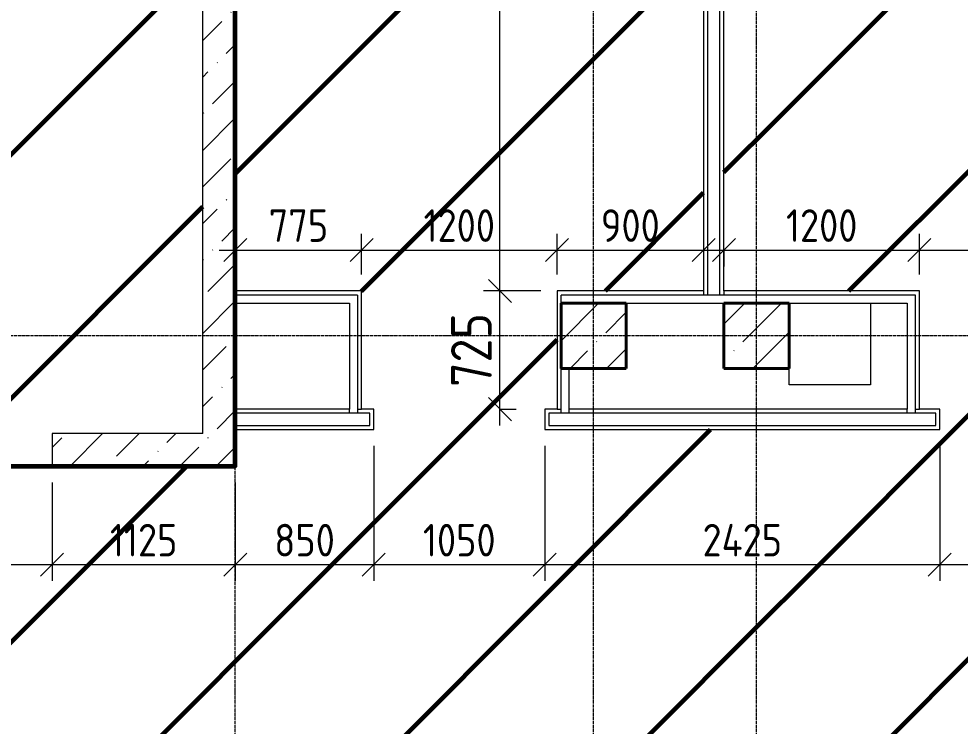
# Model space of a CAD drawing. Header units: millimetres. Extents: x -56773 to 323062, y -262288 to 76460.
# Drawn here: x 11280 to 17059, y -96938 to -92600 of the extents above; entities that cross this region are included whole.
import ezdxf

# ---------------------------------------------------------------- set-up
doc = ezdxf.new("R2010")
doc.units = ezdxf.units.MM
doc.linetypes.add('ADSK_Линия сетки', pattern=[25, 20, -2.5, 0, -2.5])
for name, color, linetype, lineweight in [('1.1)Стяжка керамзит  2 этаж', 5, 'Continuous', 60), ('3.1 Штукатурка внешн стен', 5, 'Continuous', 60), ('Несущие колонны', 7, 'Continuous', 18), ('Оси', 7, 'Continuous', 9), ('Перекрытие', 7, 'Continuous', 18), ('Размеры', 7, 'Continuous', 9), ('Стены внутренние', 7, 'Continuous', 18), ('Стены наружные', 7, 'Continuous', 18), ('Стены штриховка', 7, 'Continuous', 9)]:
    doc.layers.add(name, color=color, linetype=linetype, lineweight=lineweight)
doc.styles.add('GOST Common_2', font='', dxfattribs={"width": 0.9, "height": 250})
doc.styles.add('GOST Common_3', font='', dxfattribs={"width": 0.9, "height": 200})
doc.styles.get('GOST Common_2').set_extended_font_data('GOST Common')
doc.styles.get('GOST Common_3').set_extended_font_data('GOST Common')
doc.dimstyles.new('ADSK_Основной_2_0_2', dxfattribs={"dimscale": 304.8, "dimtxt": 201.142999, "dimasz": 0.463911, "dimexe": 0.328084, "dimexo": 0.328084, "dimgap": 0.164042, "dimtad": 1, "dimdec": 3, "dimrnd": 0.001, "dimdsep": 46, "dimtxsty": 'GOST Common_3', "dimblk1": 'OBLIQUE', "dimblk2": 'OBLIQUE', "dimsah": 1, "dimcen": 0.09, "dimdle": 0.328084, "dimazin": 2, "dimtfac": 1, "dimtdec": 4, "dimtix": 1, "dimtmove": 0, "dimatfit": 3, "dimfxl": 1, "dimtvp": 1, "dimtolj": 1, "dimtzin": 0, "dimlwd": 20, "dimlwe": 20, "dimarcsym": 2})
doc.dimstyles.new('ADSK_Основной_2_0_3', dxfattribs={"dimscale": 304.8, "dimtxt": 201.142999, "dimasz": 0.463911, "dimexe": 0.328084, "dimexo": 0.328084, "dimgap": 0.164042, "dimtad": 1, "dimdec": 3, "dimrnd": 0.001, "dimdsep": 46, "dimtxsty": 'GOST Common_2', "dimblk1": 'OBLIQUE', "dimblk2": 'OBLIQUE', "dimsah": 1, "dimcen": 0.09, "dimdle": 0.328084, "dimazin": 2, "dimtfac": 1, "dimtdec": 4, "dimtix": 1, "dimtmove": 0, "dimatfit": 3, "dimfxl": 1, "dimtvp": 1, "dimtolj": 1, "dimtzin": 0, "dimlwd": 20, "dimlwe": 20, "dimarcsym": 2})
pattern_1 = [(45, (9.36, -97949.04), (-224.5064, 224.5064), []), (45, (233.87, -97949.04), (-224.5064, 224.5064), [396.875, -79.375, 3.353, -76.022])]
pattern_2 = [(45, (9.36, -97949.04), (84.1895, 308.696), [396.875, -79.375, 3.353, -76.022])]

# ---------------------------------------------------------------- blocks, each defined once
blk = doc.blocks.new('ADSK_КолоннаЖБ_Прямоугольная - 400x400 мм-1807143-Кладочный план 2-го этаж')
at = {"layer": 'Несущие колонны', "lineweight": 40}
for p, q in [((-200, 200), (200, 200)), ((-200, -200), (-200, 200)), ((200, 200), (200, -200)), ((200, -200), (-200, -200))]:
    blk.add_line(p, q, dxfattribs=at)
blk = doc.blocks.new('_Oblique')
at = {"color": 0, "linetype": 'ByBlock', "lineweight": -2}
blk.add_line((-0.5, -0.5), (0.5, 0.5), dxfattribs=at)
blk = doc.blocks.new('*D4785')
at = {"layer": 'Defpoints', "color": 0, "transparency": 16777216}
for p in [(9934.4, -95344.1), (11484.4, -95344.1), (11484.4, -95947.8)]:
    blk.add_point(p, dxfattribs=at)
at = {"layer": 'Размеры', "color": 0, "lineweight": 20, "transparency": 16777216}
for p, q in [((9934.4, -95444.1), (9934.4, -96047.8)), ((11484.4, -95444.1), (11484.4, -96047.8)), ((9834.4, -95947.8), (11584.4, -95947.8))]:
    blk.add_line(p, q, dxfattribs=at)
at = {"layer": 'Размеры', "color": 0, "lineweight": 20, "transparency": 16777216, "xscale": 141.4, "yscale": 141.4, "zscale": 141.4, "rotation": 180}
blk.add_blockref('_Oblique', (9934.4, -95947.8), dxfattribs=at)
at = {"layer": 'Размеры', "color": 0, "lineweight": 20, "transparency": 16777216, "xscale": 141.4, "yscale": 141.4, "zscale": 141.4}
blk.add_blockref('_Oblique', (11484.4, -95947.8), dxfattribs=at)
at = {"layer": 'Размеры', "color": 0, "lineweight": 9, "transparency": 16777216, "insert": (10709.4, -95797.8), "char_height": 200, "width": 560.473, "attachment_point": 5, "style": 'GOST Common_3'}
blk.add_mtext('\\A1;1550', dxfattribs=at)
blk = doc.blocks.new('*D4786')
at = {"layer": 'Defpoints', "color": 0, "transparency": 16777216}
for p in [(11484.4, -95344.1), (12609.4, -95344.1), (12609.4, -95947.8)]:
    blk.add_point(p, dxfattribs=at)
at = {"layer": 'Размеры', "color": 0, "lineweight": 20, "transparency": 16777216}
for p, q in [((11484.4, -95444.1), (11484.4, -96047.8)), ((12609.4, -95444.1), (12609.4, -96047.8)), ((11384.4, -95947.8), (12709.4, -95947.8))]:
    blk.add_line(p, q, dxfattribs=at)
at = {"layer": 'Размеры', "color": 0, "lineweight": 20, "transparency": 16777216, "xscale": 141.4, "yscale": 141.4, "zscale": 141.4, "rotation": 180}
blk.add_blockref('_Oblique', (11484.4, -95947.8), dxfattribs=at)
at = {"layer": 'Размеры', "color": 0, "lineweight": 20, "transparency": 16777216, "xscale": 141.4, "yscale": 141.4, "zscale": 141.4}
blk.add_blockref('_Oblique', (12609.4, -95947.8), dxfattribs=at)
at = {"layer": 'Размеры', "color": 0, "lineweight": 9, "transparency": 16777216, "insert": (12046.9, -95797.8), "char_height": 200, "width": 515.472, "attachment_point": 5, "style": 'GOST Common_3'}
blk.add_mtext('\\A1;1125', dxfattribs=at)
blk = doc.blocks.new('*D4787')
at = {"layer": 'Defpoints', "color": 0, "transparency": 16777216}
for p in [(13459.4, -95119.1), (12609.4, -95344.1), (13459.4, -95947.8)]:
    blk.add_point(p, dxfattribs=at)
at = {"layer": 'Размеры', "color": 0, "lineweight": 20, "transparency": 16777216}
for p, q in [((13459.4, -95219.1), (13459.4, -96047.8)), ((12609.4, -95444.1), (12609.4, -96047.8)), ((12509.4, -95947.8), (13559.4, -95947.8))]:
    blk.add_line(p, q, dxfattribs=at)
at = {"layer": 'Размеры', "color": 0, "lineweight": 20, "transparency": 16777216, "xscale": 141.4, "yscale": 141.4, "zscale": 141.4, "rotation": 180}
blk.add_blockref('_Oblique', (12609.4, -95947.8), dxfattribs=at)
at = {"layer": 'Размеры', "color": 0, "lineweight": 20, "transparency": 16777216, "xscale": 141.4, "yscale": 141.4, "zscale": 141.4}
blk.add_blockref('_Oblique', (13459.4, -95947.8), dxfattribs=at)
at = {"layer": 'Размеры', "color": 0, "lineweight": 9, "transparency": 16777216, "insert": (13034.4, -95797.8), "char_height": 200, "width": 454.106, "attachment_point": 5, "style": 'GOST Common_3'}
blk.add_mtext('\\A1;850', dxfattribs=at)
blk = doc.blocks.new('*D4788')
at = {"layer": 'Defpoints', "color": 0, "transparency": 16777216}
for p in [(13459.4, -95119.1), (14509.4, -95119.1), (14509.4, -95947.8)]:
    blk.add_point(p, dxfattribs=at)
at = {"layer": 'Размеры', "color": 0, "lineweight": 20, "transparency": 16777216}
for p, q in [((13459.4, -95219.1), (13459.4, -96047.8)), ((14509.4, -95219.1), (14509.4, -96047.8)), ((13359.4, -95947.8), (14609.4, -95947.8))]:
    blk.add_line(p, q, dxfattribs=at)
at = {"layer": 'Размеры', "color": 0, "lineweight": 20, "transparency": 16777216, "xscale": 141.4, "yscale": 141.4, "zscale": 141.4, "rotation": 180}
blk.add_blockref('_Oblique', (13459.4, -95947.8), dxfattribs=at)
at = {"layer": 'Размеры', "color": 0, "lineweight": 20, "transparency": 16777216, "xscale": 141.4, "yscale": 141.4, "zscale": 141.4}
blk.add_blockref('_Oblique', (14509.4, -95947.8), dxfattribs=at)
at = {"layer": 'Размеры', "color": 0, "lineweight": 9, "transparency": 16777216, "insert": (13984.4, -95797.8), "char_height": 200, "width": 560.473, "attachment_point": 5, "style": 'GOST Common_3'}
blk.add_mtext('\\A1;1050', dxfattribs=at)
blk = doc.blocks.new('*D4789')
at = {"layer": 'Defpoints', "color": 0, "transparency": 16777216}
for p in [(14509.4, -95119.1), (16934.4, -95119.1), (16934.4, -95947.8)]:
    blk.add_point(p, dxfattribs=at)
at = {"layer": 'Размеры', "color": 0, "lineweight": 20, "transparency": 16777216}
for p, q in [((14509.4, -95219.1), (14509.4, -96047.8)), ((16934.4, -95219.1), (16934.4, -96047.8)), ((14409.4, -95947.8), (17034.4, -95947.8))]:
    blk.add_line(p, q, dxfattribs=at)
at = {"layer": 'Размеры', "color": 0, "lineweight": 20, "transparency": 16777216, "xscale": 141.4, "yscale": 141.4, "zscale": 141.4, "rotation": 180}
blk.add_blockref('_Oblique', (14509.4, -95947.8), dxfattribs=at)
at = {"layer": 'Размеры', "color": 0, "lineweight": 20, "transparency": 16777216, "xscale": 141.4, "yscale": 141.4, "zscale": 141.4}
blk.add_blockref('_Oblique', (16934.4, -95947.8), dxfattribs=at)
at = {"layer": 'Размеры', "color": 0, "lineweight": 9, "transparency": 16777216, "insert": (15721.9, -95797.8), "char_height": 200, "width": 625.93, "attachment_point": 5, "style": 'GOST Common_3'}
blk.add_mtext('\\A1;2425', dxfattribs=at)
blk = doc.blocks.new('*D4790')
at = {"layer": 'Defpoints', "color": 0, "transparency": 16777216}
for p in [(16934.4, -95119.1), (18134.4, -95119.1), (18134.4, -95947.8)]:
    blk.add_point(p, dxfattribs=at)
at = {"layer": 'Размеры', "color": 0, "lineweight": 20, "transparency": 16777216}
for p, q in [((16934.4, -95219.1), (16934.4, -96047.8)), ((18134.4, -95219.1), (18134.4, -96047.8)), ((16834.4, -95947.8), (18234.4, -95947.8))]:
    blk.add_line(p, q, dxfattribs=at)
at = {"layer": 'Размеры', "color": 0, "lineweight": 20, "transparency": 16777216, "xscale": 141.4, "yscale": 141.4, "zscale": 141.4, "rotation": 180}
blk.add_blockref('_Oblique', (16934.4, -95947.8), dxfattribs=at)
at = {"layer": 'Размеры', "color": 0, "lineweight": 20, "transparency": 16777216, "xscale": 141.4, "yscale": 141.4, "zscale": 141.4}
blk.add_blockref('_Oblique', (18134.4, -95947.8), dxfattribs=at)
at = {"layer": 'Размеры', "color": 0, "lineweight": 9, "transparency": 16777216, "insert": (17534.4, -95797.8), "char_height": 200, "width": 560.473, "attachment_point": 5, "style": 'GOST Common_3'}
blk.add_mtext('\\A1;1200', dxfattribs=at)
blk = doc.blocks.new('*D4944')
at = {"layer": 'Defpoints', "color": 0, "transparency": 16777216}
for p in [(12609.4, -93918.1), (13384.4, -94018.1), (13384.4, -94269.1)]:
    blk.add_point(p, dxfattribs=at)
at = {"layer": 'Размеры', "color": 0, "lineweight": 20, "transparency": 16777216}
for p, q in [((13384.4, -94169.1), (13384.4, -93918.1)), ((12509.4, -94018.1), (13484.4, -94018.1)), ((12609.4, -94018.1), (12609.4, -94118.1))]:
    blk.add_line(p, q, dxfattribs=at)
at = {"layer": 'Размеры', "color": 0, "lineweight": 20, "transparency": 16777216, "xscale": 141.4, "yscale": 141.4, "zscale": 141.4, "rotation": 180}
blk.add_blockref('_Oblique', (12609.4, -94018.1), dxfattribs=at)
at = {"layer": 'Размеры', "color": 0, "lineweight": 20, "transparency": 16777216, "xscale": 141.4, "yscale": 141.4, "zscale": 141.4}
blk.add_blockref('_Oblique', (13384.4, -94018.1), dxfattribs=at)
at = {"layer": 'Размеры', "color": 0, "lineweight": 9, "transparency": 16777216, "insert": (12996.9, -93868.1), "char_height": 200, "width": 454.106, "attachment_point": 5, "style": 'GOST Common_3'}
blk.add_mtext('\\A1;775', dxfattribs=at)
blk = doc.blocks.new('*D4945')
at = {"layer": 'Defpoints', "color": 0, "transparency": 16777216}
for p in [(14584.4, -94018.1), (13384.4, -94269.1), (14584.4, -94269.1)]:
    blk.add_point(p, dxfattribs=at)
at = {"layer": 'Размеры', "color": 0, "lineweight": 20, "transparency": 16777216}
for p, q in [((13384.4, -94169.1), (13384.4, -93918.1)), ((14584.4, -94169.1), (14584.4, -93918.1)), ((13284.4, -94018.1), (14684.4, -94018.1))]:
    blk.add_line(p, q, dxfattribs=at)
at = {"layer": 'Размеры', "color": 0, "lineweight": 20, "transparency": 16777216, "xscale": 141.4, "yscale": 141.4, "zscale": 141.4, "rotation": 180}
blk.add_blockref('_Oblique', (13384.4, -94018.1), dxfattribs=at)
at = {"layer": 'Размеры', "color": 0, "lineweight": 20, "transparency": 16777216, "xscale": 141.4, "yscale": 141.4, "zscale": 141.4}
blk.add_blockref('_Oblique', (14584.4, -94018.1), dxfattribs=at)
at = {"layer": 'Размеры', "color": 0, "lineweight": 9, "transparency": 16777216, "insert": (13984.4, -93868.1), "char_height": 200, "width": 560.473, "attachment_point": 5, "style": 'GOST Common_3'}
blk.add_mtext('\\A1;1200', dxfattribs=at)
blk = doc.blocks.new('*D4946')
at = {"layer": 'Defpoints', "color": 0, "transparency": 16777216}
for p in [(15484.4, -93918.1), (15484.4, -94018.1), (14584.4, -94269.1)]:
    blk.add_point(p, dxfattribs=at)
at = {"layer": 'Размеры', "color": 0, "lineweight": 20, "transparency": 16777216}
for p, q in [((14584.4, -94169.1), (14584.4, -93918.1)), ((14484.4, -94018.1), (15584.4, -94018.1)), ((15484.4, -94018.1), (15484.4, -94118.1))]:
    blk.add_line(p, q, dxfattribs=at)
at = {"layer": 'Размеры', "color": 0, "lineweight": 20, "transparency": 16777216, "xscale": 141.4, "yscale": 141.4, "zscale": 141.4, "rotation": 180}
blk.add_blockref('_Oblique', (14584.4, -94018.1), dxfattribs=at)
at = {"layer": 'Размеры', "color": 0, "lineweight": 20, "transparency": 16777216, "xscale": 141.4, "yscale": 141.4, "zscale": 141.4}
blk.add_blockref('_Oblique', (15484.4, -94018.1), dxfattribs=at)
at = {"layer": 'Размеры', "color": 0, "lineweight": 9, "transparency": 16777216, "insert": (15034.4, -93868.1), "char_height": 200, "width": 454.106, "attachment_point": 5, "style": 'GOST Common_3'}
blk.add_mtext('\\A1;900', dxfattribs=at)
blk = doc.blocks.new('*D4947')
at = {"layer": 'Defpoints', "color": 0, "transparency": 16777216}
for p in [(15609.4, -93918.1), (16809.4, -94018.1), (16809.4, -94269.1)]:
    blk.add_point(p, dxfattribs=at)
at = {"layer": 'Размеры', "color": 0, "lineweight": 20, "transparency": 16777216}
for p, q in [((16809.4, -94169.1), (16809.4, -93918.1)), ((15509.4, -94018.1), (16909.4, -94018.1)), ((15609.4, -94018.1), (15609.4, -94118.1))]:
    blk.add_line(p, q, dxfattribs=at)
at = {"layer": 'Размеры', "color": 0, "lineweight": 20, "transparency": 16777216, "xscale": 141.4, "yscale": 141.4, "zscale": 141.4, "rotation": 180}
blk.add_blockref('_Oblique', (15609.4, -94018.1), dxfattribs=at)
at = {"layer": 'Размеры', "color": 0, "lineweight": 20, "transparency": 16777216, "xscale": 141.4, "yscale": 141.4, "zscale": 141.4}
blk.add_blockref('_Oblique', (16809.4, -94018.1), dxfattribs=at)
at = {"layer": 'Размеры', "color": 0, "lineweight": 9, "transparency": 16777216, "insert": (16209.4, -93868.1), "char_height": 200, "width": 560.473, "attachment_point": 5, "style": 'GOST Common_3'}
blk.add_mtext('\\A1;1200', dxfattribs=at)
blk = doc.blocks.new('*D4948')
at = {"layer": 'Defpoints', "color": 0, "transparency": 16777216}
for p in [(18259.4, -94018.1), (16809.4, -94269.1), (18259.4, -94269.1)]:
    blk.add_point(p, dxfattribs=at)
at = {"layer": 'Размеры', "color": 0, "lineweight": 20, "transparency": 16777216}
for p, q in [((16809.4, -94169.1), (16809.4, -93918.1)), ((18259.4, -94169.1), (18259.4, -93918.1)), ((16709.4, -94018.1), (18359.4, -94018.1))]:
    blk.add_line(p, q, dxfattribs=at)
at = {"layer": 'Размеры', "color": 0, "lineweight": 20, "transparency": 16777216, "xscale": 141.4, "yscale": 141.4, "zscale": 141.4, "rotation": 180}
blk.add_blockref('_Oblique', (16809.4, -94018.1), dxfattribs=at)
at = {"layer": 'Размеры', "color": 0, "lineweight": 20, "transparency": 16777216, "xscale": 141.4, "yscale": 141.4, "zscale": 141.4}
blk.add_blockref('_Oblique', (18259.4, -94018.1), dxfattribs=at)
at = {"layer": 'Размеры', "color": 0, "lineweight": 9, "transparency": 16777216, "insert": (17534.4, -93843.1), "char_height": 250, "width": 580.928, "attachment_point": 5, "style": 'GOST Common_2'}
blk.add_mtext('\\A1;1450', dxfattribs=at)
blk = doc.blocks.new('*D4964')
at = {"layer": 'Defpoints', "color": 0, "transparency": 16777216}
for p in [(14233.7, -94269.1), (14584.4, -94269.1), (14133.7, -94994.1)]:
    blk.add_point(p, dxfattribs=at)
at = {"layer": 'Размеры', "color": 0, "lineweight": 20, "transparency": 16777216}
for p, q in [((14233.7, -95094.1), (14233.7, -94169.1)), ((14484.4, -94269.1), (14133.7, -94269.1)), ((14233.7, -94994.1), (14333.7, -94994.1))]:
    blk.add_line(p, q, dxfattribs=at)
at = {"layer": 'Размеры', "color": 0, "lineweight": 20, "transparency": 16777216, "xscale": 141.4, "yscale": 141.4, "zscale": 141.4}
for p, rotation in [((14233.7, -94269.1), 90), ((14233.7, -94994.1), 270)]:
    blk.add_blockref('_Oblique', p, dxfattribs=dict(at, rotation=rotation))
at = {"layer": 'Размеры', "color": 0, "lineweight": 9, "transparency": 16777216, "insert": (14058.7, -94631.6), "char_height": 250, "width": 454.106, "attachment_point": 5, "rotation": 90, "style": 'GOST Common_2'}
blk.add_mtext('\\A1;725', dxfattribs=at)
blk = doc.blocks.new('*D4965')
at = {"layer": 'Defpoints', "color": 0, "transparency": 16777216}
for p in [(14133.7, -88594.1), (14233.7, -88594.1), (14584.4, -94269.1)]:
    blk.add_point(p, dxfattribs=at)
at = {"layer": 'Размеры', "color": 0, "lineweight": 20, "transparency": 16777216}
for p, q in [((14233.7, -94369.1), (14233.7, -88494.1)), ((14233.7, -88594.1), (14333.7, -88594.1)), ((14484.4, -94269.1), (14133.7, -94269.1))]:
    blk.add_line(p, q, dxfattribs=at)
at = {"layer": 'Размеры', "color": 0, "lineweight": 20, "transparency": 16777216, "xscale": 141.4, "yscale": 141.4, "zscale": 141.4}
for p, rotation in [((14233.7, -88594.1), 90), ((14233.7, -94269.1), 270)]:
    blk.add_blockref('_Oblique', p, dxfattribs=dict(at, rotation=rotation))
at = {"layer": 'Размеры', "color": 0, "lineweight": 9, "transparency": 16777216, "insert": (14058.7, -91431.6), "char_height": 250, "width": 605.475, "attachment_point": 5, "rotation": 90, "style": 'GOST Common_2'}
blk.add_mtext('\\A1;5675', dxfattribs=at)

msp = doc.modelspace()

# ---------------------------------------------------------------- hatches: boundary and pattern name
at = {"layer": '1.1)Стяжка керамзит  2 этаж', "transparency": 33554687}
h = msp.add_hatch(dxfattribs=at)
h.set_pattern_fill('ANSI31', color=5, scale=333)
h.paths.add_polyline_path([(15484.3615, -88594.0666), (15009.3615, -88594.0666), (15009.3615, -88744.0666), (14609.3615, -88744.0666), (14609.3615, -88594.0666), (12609.3615, -88594.0666), (12609.3615, -94269.0666), (13384.3615, -94269.0666), (13384.3615, -94994.0666), (13459.3615, -94994.0666), (13459.3615, -95119.0666), (12609.3615, -95119.0666), (12609.3615, -95344.0666), (11484.3615, -95344.0666), (11484.3615, -95144.0666), (12409.3615, -95144.0666), (12409.3615, -91544.0666), (10609.3615, -91544.0666), (10609.3615, -91844.0666), (10609.3615, -92144.0666), (10609.3615, -92444.0666), (9859.3615, -92444.0666, -1), (9759.3615, -92444.0666), (9009.3615, -92444.0666), (9009.3615, -94344.0666), (9009.3615, -94744.0666), (9009.3615, -95144.0666), (9934.3615, -95144.0666), (9934.3615, -95344.0666), (8809.3615, -95344.0666), (8809.3615, -95919.0666), (8684.3615, -95919.0666), (8684.3615, -95119.0666), (7709.3615, -95119.0666), (7709.3615, -94994.0666), (7834.3615, -94994.0666), (7834.3615, -94269.0666), (8809.3615, -94269.0666), (8809.3615, -88744.0666), (8609.3615, -88744.0666), (8609.3615, -88594.0666), (7609.3615, -88594.0666), (7464.619, -88594.0666), (7464.619, -96144.5668), (15944.2626, -96144.5668), (15944.2626, -95119.0666), (14509.3615, -95119.0666), (14509.3615, -94994.0666), (14584.3615, -94994.0666), (14584.3615, -94269.0666), (15484.3615, -94269.0666)])
h = msp.add_hatch(dxfattribs=at)
h.set_pattern_fill('ANSI31', color=5, scale=333)
h.paths.add_polyline_path([(24423.9062, -88594.0666), (24209.3615, -88594.0666), (22559.3615, -88594.0666), (22009.3615, -88594.0666), (22009.3615, -88744.0666), (21609.3615, -88744.0666), (21609.3615, -94269.0666), (23209.3615, -94269.0666), (23209.3615, -94994.0666), (23334.3615, -94994.0666), (23334.3615, -95119.0666), (20559.3615, -95119.0666), (20559.3615, -94994.0666), (20684.3615, -94994.0666), (20684.3615, -94269.0666), (21484.3615, -94269.0666), (21484.3615, -88594.0666), (21009.3615, -88594.0666), (19359.3615, -88594.0666), (18684.3615, -88594.0666), (18684.3615, -94269.0666), (19234.3615, -94269.0666), (19234.3615, -94994.0666), (19359.3615, -94994.0666), (19359.3615, -95119.0666), (18134.3615, -95119.0666), (18134.3615, -94994.0666), (18259.3615, -94994.0666), (18259.3615, -94269.0666), (18559.3615, -94269.0666), (18559.3615, -88594.0666), (18209.3615, -88594.0666), (16559.3615, -88594.0666), (16009.3615, -88594.0666), (16009.3615, -88744.0666), (15944.2626, -88744.0666), (15944.2626, -94269.0666), (16809.3615, -94269.0666), (16809.3615, -94994.0666), (16934.3615, -94994.0666), (16934.3615, -95119.0666), (15944.2626, -95119.0666), (15944.2626, -96144.5668), (24423.9062, -96144.5668)])
h = msp.add_hatch(dxfattribs=at)
h.set_pattern_fill('ANSI31', color=5, scale=333)
h.paths.add_polyline_path([(15944.2626, -88744.0666), (15609.3615, -88744.0666), (15609.3615, -94269.0666), (15944.2626, -94269.0666)], flags=17)
h = msp.add_hatch(dxfattribs=at)
h.set_pattern_fill('ANSI31', color=5, scale=333)
h.paths.add_polyline_path([(15944.2626, -96144.5668), (7464.619, -96144.5668), (7464.619, -104894.0666), (8059.3615, -104894.0666), (8584.3615, -104894.0666), (8584.3615, -101244.0666), (8709.3615, -101244.0666), (8709.3615, -104744.0666), (9009.3615, -104744.0666), (9009.3615, -104894.0666), (9609.3615, -104894.0666), (11259.3615, -104894.0666), (11909.3615, -104894.0666), (11909.3615, -99219.0666), (8709.3615, -99219.0666), (8709.3615, -100044.0666), (8584.3615, -100044.0666), (8584.3615, -98369.0666), (8684.3615, -98369.0666), (8684.3615, -97969.0666), (8809.3615, -97969.0666), (8809.3615, -98369.0666), (12159.3615, -98369.0666), (12159.3615, -98494.0666), (12034.3615, -98494.0666), (12034.3615, -104894.0666), (12409.3615, -104894.0666), (14059.3615, -104894.0666), (14609.3615, -104894.0666), (14609.3615, -104744.0666), (15009.3615, -104744.0666), (15009.3615, -104894.0666), (15484.3615, -104894.0666), (15484.3615, -99219.0666), (13484.3615, -99219.0666), (13484.3615, -98494.0666), (13359.3615, -98494.0666), (13359.3615, -98369.0666), (15944.2626, -98369.0666)])
h = msp.add_hatch(dxfattribs=at)
h.set_pattern_fill('ANSI31', color=5, scale=333)
h.paths.add_polyline_path([(24423.9062, -96144.5668), (15944.2626, -96144.5668), (15944.2626, -98369.0666), (16809.3615, -98369.0666), (16809.3615, -98494.0666), (16684.3615, -98494.0666), (16684.3615, -99219.0666), (15944.2626, -99219.0666), (15944.2626, -104744.0666), (16009.3615, -104744.0666), (16009.3615, -104894.0666), (16609.3615, -104894.0666), (18259.3615, -104894.0666), (18684.3615, -104894.0666), (18684.3615, -99219.0666), (18134.3615, -99219.0666), (18134.3615, -98494.0666), (18009.3615, -98494.0666), (18009.3615, -98369.0666), (22134.3615, -98369.0666), (22134.3615, -100244.0666), (22009.3615, -100244.0666), (22009.3615, -99219.0666), (18809.3615, -99219.0666), (18809.3615, -104894.0666), (19409.3615, -104894.0666), (21059.3615, -104894.0666), (21609.3615, -104894.0666), (21609.3615, -104744.0666), (22009.3615, -104744.0666), (22009.3615, -101444.0666), (22134.3615, -101444.0666), (22134.3615, -104894.0666), (22609.3615, -104894.0666), (24259.3615, -104894.0666), (24423.9062, -104894.0666)])
at = {"layer": 'Несущие колонны', "lineweight": 9}
h = msp.add_hatch(dxfattribs=at)
h.set_pattern_fill('FP_1', color=256, style=0, pattern_type=2)
h.set_pattern_definition(pattern_1)
h.paths.add_polyline_path([(14659.3615, -94744.0666), (15009.3615, -94744.0666), (15009.3615, -94344.0666), (14609.3615, -94344.0666), (14609.3615, -94744.0666)])
h = msp.add_hatch(dxfattribs=at)
h.set_pattern_fill('FP_1', color=256, style=0, pattern_type=2)
h.set_pattern_definition(pattern_1)
h.paths.add_polyline_path([(15788.0744, -94744.0666), (16009.3615, -94744.0666), (16009.3615, -94344.0666), (15609.3615, -94344.0666), (15609.3615, -94744.0666)])
at = {"layer": 'Стены наружные', "lineweight": 9}
h = msp.add_hatch(dxfattribs=at)
h.set_pattern_fill('FP_2', color=256, style=0, pattern_type=2)
h.set_pattern_definition(pattern_2)
h.paths.add_polyline_path([(12409.3615, -95144.0666), (12609.3615, -95144.0666), (12609.3615, -86944.0666), (12409.3615, -86944.0666), (12409.3615, -92883.136)])
h = msp.add_hatch(dxfattribs=at)
h.set_pattern_fill('FP_2', color=256, style=0, pattern_type=2)
h.set_pattern_definition(pattern_2)
h.paths.add_polyline_path([(11484.3615, -95344.0666), (12609.3615, -95344.0666), (12609.3615, -95144.0666), (11484.3615, -95144.0666)])
h.paths.add_polyline_path([(9934.3615, -95344.0666), (9934.3615, -95144.0666), (9009.3615, -95144.0666), (9009.3615, -95344.0666)])

# ---------------------------------------------------------------- linework, layer by layer
at = {"layer": '3.1 Штукатурка внешн стен'}
msp.add_lwpolyline([(-19540.6385, -79244.0666), (-19540.6385, -74194.0666), (-3190.6385, -74194.0666), (-3190.6385, -88544.0666), (8809.3615, -88544.0666), (8809.3615, -95344.0666), (12609.3615, -95344.0666), (12609.3615, -88544.0666), (42009.3615, -88544.0666)], dxfattribs=at)
at = {"layer": 'Несущие колонны', "lineweight": 9}
for p, q in [((14659.3615, -94344.0666), (14609.3615, -94344.0666)), ((14609.3615, -94344.0666), (14609.3615, -94744.0666)), ((15009.3615, -94344.0666), (14659.3615, -94344.0666)), ((15009.3615, -94744.0666), (15009.3615, -94344.0666)), ((16009.3615, -94344.0666), (15609.3615, -94344.0666)), ((15609.3615, -94344.0666), (15609.3615, -94744.0666)), ((16009.3615, -94744.0666), (16009.3615, -94344.0666)), ((14609.3615, -94744.0666), (14659.3615, -94744.0666)), ((14659.3615, -94744.0666), (15009.3615, -94744.0666)), ((15609.3615, -94744.0666), (16009.3615, -94744.0666))]:
    msp.add_line(p, q, dxfattribs=at)
at = {"layer": 'Оси', "linetype": 'ADSK_Линия сетки', "lineweight": 5}
for p, q in [((12609.3615, -108922.9178), (12609.3615, -87921.5904)), ((14809.3615, -108922.9178), (14809.3615, -87921.5904)), ((15809.3615, -108922.9178), (15809.3615, -87921.5904)), ((62525.08, -94544.0666), (-25230.7352, -94544.0666))]:
    msp.add_line(p, q, dxfattribs=at)
at = {"layer": 'Перекрытие'}
for p, q in [((16509.3615, -94344.0666), (16509.3615, -94844.0666)), ((16009.3615, -94844.0666), (16009.3615, -94744.0666)), ((16509.3615, -94844.0666), (16009.3615, -94844.0666))]:
    msp.add_line(p, q, dxfattribs=at)
at = {"layer": 'Стены внутренние', "lineweight": 5}
for p, q in [((15484.3615, -88594.0666), (15484.3615, -94269.0666)), ((15609.3615, -94269.0666), (15609.3615, -88594.0666)), ((13384.3615, -94269.0666), (12609.3615, -94269.0666)), ((13384.3615, -94994.0666), (13384.3615, -94269.0666)), ((14584.3615, -94269.0666), (14584.3615, -94994.0666)), ((15484.3615, -94269.0666), (14584.3615, -94269.0666)), ((16809.3615, -94269.0666), (15609.3615, -94269.0666)), ((16809.3615, -94994.0666), (16809.3615, -94269.0666)), ((12609.3615, -94344.0666), (13309.3615, -94344.0666)), ((13309.3615, -94344.0666), (13309.3615, -94994.0666)), ((14609.3615, -94744.0666), (14609.3615, -94344.0666)), ((14609.3615, -94344.0666), (14659.3615, -94344.0666)), ((14659.3615, -94344.0666), (16734.3615, -94344.0666)), ((16734.3615, -94344.0666), (16734.3615, -94994.0666)), ((14659.3615, -94744.0666), (14609.3615, -94744.0666)), ((14659.3615, -94994.0666), (14659.3615, -94744.0666)), ((13309.3615, -94994.0666), (12609.3615, -94994.0666)), ((13459.3615, -94994.0666), (13384.3615, -94994.0666)), ((13459.3615, -95119.0666), (13459.3615, -94994.0666)), ((14584.3615, -94994.0666), (14509.3615, -94994.0666)), ((14509.3615, -94994.0666), (14509.3615, -95119.0666)), ((16734.3615, -94994.0666), (14659.3615, -94994.0666)), ((16934.3615, -94994.0666), (16809.3615, -94994.0666)), ((16934.3615, -95119.0666), (16934.3615, -94994.0666)), ((12609.3615, -95119.0666), (13459.3615, -95119.0666)), ((14509.3615, -95119.0666), (16934.3615, -95119.0666))]:
    msp.add_line(p, q, dxfattribs=at)
at = {"layer": 'Стены наружные', "lineweight": 9}
for p, q in [((12409.3615, -95144.0666), (12409.3615, -86944.0666)), ((12609.3615, -88594.0666), (12609.3615, -94269.0666)), ((12609.3615, -94344.0666), (12609.3615, -94994.0666)), ((12609.3615, -95344.0666), (12609.3615, -95119.0666)), ((12409.3615, -95144.0666), (11484.3615, -95144.0666)), ((11484.3615, -95144.0666), (11484.3615, -95344.0666)), ((11484.3615, -95344.0666), (12609.3615, -95344.0666))]:
    msp.add_line(p, q, dxfattribs=at)
at = {"layer": 'Стены штриховка', "lineweight": 9}
for p, q in [((15509.3615, -94294.0666), (15509.3615, -88594.0666)), ((15584.3615, -94294.0666), (15584.3615, -88594.0666)), ((12609.3615, -94269.0666), (12609.3615, -94344.0666)), ((13359.3615, -94294.0666), (12609.3615, -94294.0666)), ((13359.3615, -94294.0666), (13359.3615, -95019.0666)), ((14609.3615, -94344.0666), (14609.3615, -94294.0666)), ((16784.3615, -94294.0666), (14609.3615, -94294.0666)), ((15484.3615, -94269.0666), (15484.3615, -94294.0666)), ((15609.3615, -94269.0666), (15609.3615, -94294.0666)), ((16784.3615, -95019.0666), (16784.3615, -94294.0666)), ((14609.3615, -95019.0666), (14609.3615, -94744.0666)), ((12609.3615, -94994.0666), (12609.3615, -95119.0666)), ((13309.3615, -95019.0666), (13309.3615, -94994.0666)), ((13359.3615, -94994.0666), (13384.3615, -94994.0666)), ((14584.3615, -94994.0666), (14609.3615, -94994.0666)), ((14659.3615, -95019.0666), (14659.3615, -94994.0666)), ((16734.3615, -95019.0666), (16734.3615, -94994.0666)), ((16784.3615, -94994.0666), (16809.3615, -94994.0666)), ((13434.3615, -95019.0666), (12609.3615, -95019.0666)), ((13434.3615, -95094.0666), (13434.3615, -95019.0666)), ((16909.3615, -95019.0666), (14534.3615, -95019.0666)), ((14534.3615, -95019.0666), (14534.3615, -95094.0666)), ((16909.3615, -95094.0666), (16909.3615, -95019.0666)), ((12609.3615, -95094.0666), (13434.3615, -95094.0666)), ((14534.3615, -95094.0666), (16909.3615, -95094.0666))]:
    msp.add_line(p, q, dxfattribs=at)

# ---------------------------------------------------------------- block references
at = {"layer": 'Несущие колонны', "lineweight": 40, "rotation": 89.9999999999999}
for p in [(14809.3615, -94544.0666), (15809.3615, -94544.0666)]:
    msp.add_blockref('ADSK_КолоннаЖБ_Прямоугольная - 400x400 мм-1807143-Кладочный план 2-го этаж', p, dxfattribs=at)

# ---------------------------------------------------------------- dimensions: what is measured, and where the dimension line sits
at = {"layer": 'Размеры', "lineweight": 9}
for base, p1, p2, override, picture, middle in [((14233.6795, -88594.0666), (14584.3615, -94269.0666), (14133.6946, -88594.0666), {"dimpost": '<>', "dimfxl": 5692.866207}, '*D4965', (14058.6795, -91431.5666)), ((14233.6795, -94269.0666), (14133.6946, -94994.0666), (14584.3615, -94269.0666), {"dimpost": '<>', "dimfxl": 853.654294}, '*D4964', (14058.6795, -94631.5666))]:
    dim = msp.add_linear_dim(base=base, p1=p1, p2=p2, angle=90, dimstyle='ADSK_Основной_2_0_3', override=override, dxfattribs=at)
    dim.commit()
    dim.dimension.update_dxf_attribs({"geometry": picture, "text_midpoint": middle})
for base, p1, p2, dimstyle, override, picture, middle in [((18259.3615, -94018.0641), (16809.3615, -94269.0666), (18259.3615, -94269.0666), 'ADSK_Основной_2_0_3', {"dimpost": '<>', "dimfxl": 1450}, '*D4948', (17534.3615, -93843.0641)), ((13384.3615, -94018.0641), (12609.3615, -93918.0792), (13384.3615, -94269.0666), 'ADSK_Основной_2_0_2', {"dimpost": '<>', "dimfxl": 850.774447}, '*D4944', (12996.8615, -93868.0641)), ((14584.3615, -94018.0641), (13384.3615, -94269.0666), (14584.3615, -94269.0666), 'ADSK_Основной_2_0_2', {"dimpost": '<>', "dimfxl": 1200}, '*D4945', (13984.3615, -93868.0641)), ((15484.3615, -94018.0641), (14584.3615, -94269.0666), (15484.3615, -93918.0792), 'ADSK_Основной_2_0_2', {"dimpost": '<>', "dimfxl": 966.018716}, '*D4946', (15034.3615, -93868.0641)), ((16809.3615, -94018.0641), (15609.3615, -93918.0792), (16809.3615, -94269.0666), 'ADSK_Основной_2_0_2', {"dimpost": '<>', "dimfxl": 1250.276833}, '*D4947', (16209.3615, -93868.0641)), ((13459.3615, -95947.7511), (12609.3615, -95344.0666), (13459.3615, -95119.0666), 'ADSK_Основной_2_0_2', {"dimpost": '<>', "dimfxl": 879.27527}, '*D4787', (13034.3615, -95797.7511)), ((14509.3615, -95947.7511), (13459.3615, -95119.0666), (14509.3615, -95119.0666), 'ADSK_Основной_2_0_2', {"dimpost": '<>', "dimfxl": 1050}, '*D4788', (13984.3615, -95797.7511)), ((16934.3615, -95947.7511), (14509.3615, -95119.0666), (16934.3615, -95119.0666), 'ADSK_Основной_2_0_2', {"dimpost": '<>', "dimfxl": 2425}, '*D4789', (15721.8615, -95797.7511)), ((18134.3615, -95947.7511), (16934.3615, -95119.0666), (18134.3615, -95119.0666), 'ADSK_Основной_2_0_2', {"dimpost": '<>', "dimfxl": 1200}, '*D4790', (17534.3615, -95797.7511)), ((11484.3615, -95947.7511), (9934.3615, -95344.0666), (11484.3615, -95344.0666), 'ADSK_Основной_2_0_2', {"dimpost": '<>', "dimfxl": 1550}, '*D4785', (10709.3615, -95797.7511)), ((12609.3615, -95947.7511), (11484.3615, -95344.0666), (12609.3615, -95344.0666), 'ADSK_Основной_2_0_2', {"dimpost": '<>', "dimfxl": 1125}, '*D4786', (12046.8615, -95797.7511))]:
    dim = msp.add_linear_dim(base=base, p1=p1, p2=p2, dimstyle=dimstyle, override=override, dxfattribs=at)
    dim.commit()
    dim.dimension.update_dxf_attribs({"geometry": picture, "text_midpoint": middle})

doc.saveas('drawing.dxf')
